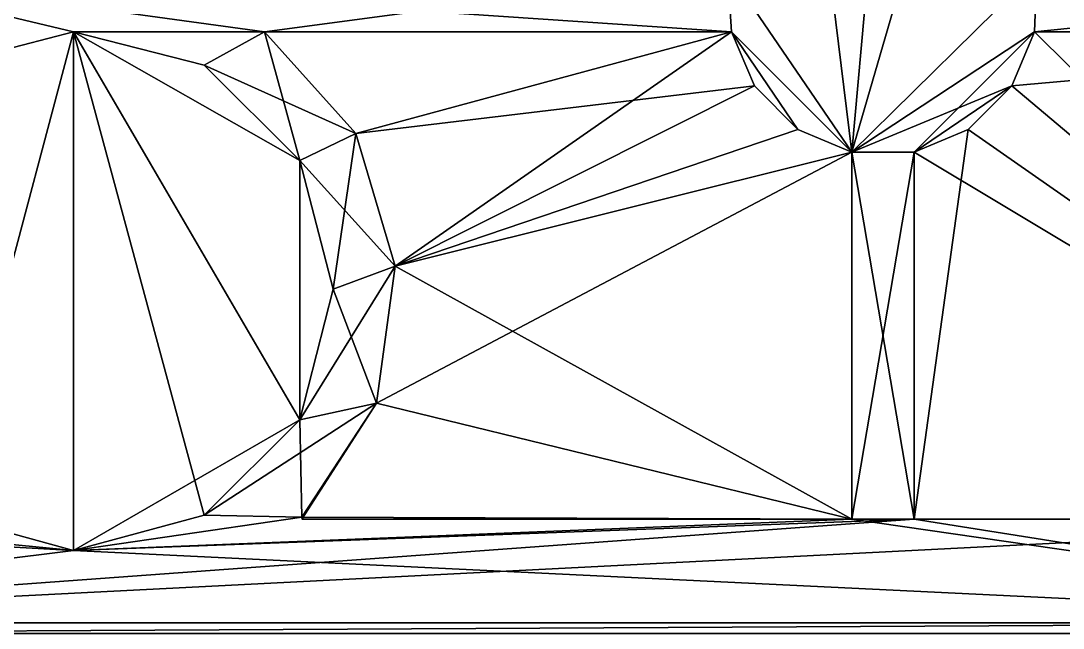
# Model space of a CAD drawing. Header units: metres. Extents: x -0.073 to 0.073, y -0.252 to 0.252.
# Drawn here: x -0.03034 to 0.00105, y 0.14953 to 0.16783 of the extents above; entities that cross this region are included whole.
import ezdxf

# ---------------------------------------------------------------- set-up
doc = ezdxf.new("R2010")
doc.units = ezdxf.units.M
for name, color, linetype in [('Object_0266', 9, 'CONTINUOUS'), ('Object_0281', 9, 'CONTINUOUS'), ('Object_0317', 9, 'CONTINUOUS'), ('Object_0318', 9, 'CONTINUOUS'), ('Object_0324', 9, 'CONTINUOUS'), ('Object_0559', 9, 'CONTINUOUS'), ('Object_0612', 9, 'CONTINUOUS'), ('Object_0622', 9, 'CONTINUOUS'), ('Object_0623', 9, 'CONTINUOUS'), ('Object_0624', 9, 'CONTINUOUS'), ('Object_0704', 9, 'CONTINUOUS'), ('Object_0705', 9, 'CONTINUOUS'), ('Object_0706', 9, 'CONTINUOUS'), ('Object_0733', 9, 'CONTINUOUS'), ('Object_0773', 9, 'CONTINUOUS'), ('Object_0774', 9, 'CONTINUOUS'), ('Object_0778', 9, 'CONTINUOUS'), ('Object_0779', 9, 'CONTINUOUS'), ('Object_0812', 9, 'CONTINUOUS'), ('Object_0813', 9, 'CONTINUOUS'), ('Object_0830', 9, 'CONTINUOUS'), ('Object_0831', 9, 'CONTINUOUS'), ('Object_0833', 9, 'CONTINUOUS'), ('Object_0834', 9, 'CONTINUOUS'), ('Object_0841', 9, 'CONTINUOUS'), ('Object_0882', 9, 'CONTINUOUS'), ('Object_0913', 9, 'CONTINUOUS'), ('Object_0914', 9, 'CONTINUOUS'), ('Object_0915', 9, 'CONTINUOUS'), ('Object_0949', 9, 'CONTINUOUS'), ('Object_0957', 9, 'CONTINUOUS'), ('Object_0958', 9, 'CONTINUOUS'), ('Object_0959', 9, 'CONTINUOUS'), ('Object_1043', 9, 'CONTINUOUS')]:
    doc.layers.add(name, color=color, linetype=linetype)

msp = doc.modelspace()

# ---------------------------------------------------------------- linework, layer by layer
at = {"layer": 'Object_0266'}
for points in [[(0.01625, 0.149688, 0.059375), (0.016187, 0.149688, 0.059437), (-0.04625, 0.149688, 0.059375)], [(-0.046188, 0.149688, 0.059437), (-0.04625, 0.149688, 0.059375), (0.016187, 0.149688, 0.059437)], [(-0.04625, 0.149688, 0.115625), (-0.046188, 0.149688, 0.115563), (0.01625, 0.149688, 0.115625)], [(0.016187, 0.149688, 0.115563), (0.01625, 0.149688, 0.115625), (-0.046188, 0.149688, 0.115563)]]:
    msp.add_3dface(points, dxfattribs=at)
at = {"layer": 'Object_0281'}
for points in [[(-0.044875, 0.152813, 0.073125), (-0.044875, 0.152813, 0.101875), (-0.026813, 0.230875, 0.073125)], [(-0.026813, 0.230875, 0.101875), (-0.026813, 0.230875, 0.073125), (-0.044875, 0.152813, 0.101875)]]:
    msp.add_3dface(points, dxfattribs=at)
at = {"layer": 'Object_0317'}
for points in [[(-0.003438, 0.152813, 0.066875), (0.015, 0.152813, 0.066875), (-0.003438, 0.152813, 0.059375)], [(0.015, 0.152813, 0.059375), (-0.003438, 0.152813, 0.059375), (0.015, 0.152813, 0.066875)]]:
    msp.add_3dface(points, dxfattribs=at)
at = {"layer": 'Object_0318'}
for points in [[(-0.003438, 0.152813, 0.066875), (-0.003438, 0.152813, 0.059375), (-0.003438, 0.163875, 0.066875)], [(-0.003438, 0.163875, 0.059375), (-0.003438, 0.163875, 0.066875), (-0.003438, 0.152813, 0.059375)]]:
    msp.add_3dface(points, dxfattribs=at)
at = {"layer": 'Object_0324'}
for points in [[(0.00025, 0.169375, 0.115625), (-0.002063, 0.175063, 0.115625), (-0.005313, 0.163875, 0.115625)], [(-0.004375, 0.174375, 0.115625), (-0.005313, 0.163875, 0.115625), (-0.002063, 0.175063, 0.115625)], [(-0.005313, 0.163875, 0.115625), (-0.004375, 0.174375, 0.115625), (-0.009063, 0.169375, 0.115625)], [(-0.032625, 0.1665, 0.115625), (-0.02875, 0.1675, 0.115625), (-0.036563, 0.169375, 0.115625)], [(-0.023, 0.1675, 0.115625), (-0.036563, 0.169375, 0.115625), (-0.02875, 0.1675, 0.115625)], [(-0.036563, 0.169375, 0.115625), (-0.023, 0.1675, 0.115625), (-0.009063, 0.169375, 0.115625)], [(-0.008938, 0.1675, 0.115625), (-0.009063, 0.169375, 0.115625), (-0.023, 0.1675, 0.115625)], [(-0.009063, 0.169375, 0.115625), (-0.008938, 0.1675, 0.115625), (-0.005313, 0.163875, 0.115625)], [(0.000187, 0.1675, 0.115625), (0.00025, 0.169375, 0.115625), (-0.005313, 0.163875, 0.115625)], [(0.017812, 0.1675, 0.115625), (0.018437, 0.169375, 0.115625), (0.000187, 0.1675, 0.115625)], [(0.00025, 0.169375, 0.115625), (0.000187, 0.1675, 0.115625), (0.018437, 0.169375, 0.115625)], [(-0.023, 0.1675, 0.115625), (-0.02875, 0.1675, 0.115625), (-0.024813, 0.1665, 0.115625)], [(-0.023, 0.1675, 0.115625), (-0.024813, 0.1665, 0.115625), (-0.02025, 0.164438, 0.115625)], [(-0.008938, 0.1675, 0.115625), (-0.00825, 0.165875, 0.115625), (-0.006938, 0.164563, 0.115625)], [(-0.006938, 0.164563, 0.115625), (-0.005313, 0.163875, 0.115625), (-0.008938, 0.1675, 0.115625)], [(-0.005313, 0.163875, 0.115625), (-0.003438, 0.163875, 0.115625), (0.000187, 0.1675, 0.115625)], [(-0.0005, 0.165875, 0.115625), (0.000187, 0.1675, 0.115625), (-0.003438, 0.163875, 0.115625)], [(-0.021938, 0.163625, 0.115625), (-0.02025, 0.164438, 0.115625), (-0.024813, 0.1665, 0.115625)], [(-0.003438, 0.163875, 0.115625), (-0.001813, 0.164563, 0.115625), (-0.0005, 0.165875, 0.115625)], [(-0.02025, 0.164438, 0.115625), (-0.021938, 0.163625, 0.115625), (-0.019063, 0.160438, 0.115625)], [(-0.005313, 0.152813, 0.115625), (-0.003438, 0.152813, 0.115625), (-0.005313, 0.163875, 0.115625)], [(-0.003438, 0.163875, 0.115625), (-0.005313, 0.163875, 0.115625), (-0.003438, 0.152813, 0.115625)], [(-0.020938, 0.15975, 0.115625), (-0.019063, 0.160438, 0.115625), (-0.021938, 0.163625, 0.115625)], [(-0.019063, 0.160438, 0.115625), (-0.020938, 0.15975, 0.115625), (-0.019625, 0.156313, 0.115625)], [(-0.021938, 0.155813, 0.115625), (-0.019625, 0.156313, 0.115625), (-0.020938, 0.15975, 0.115625)], [(-0.019625, 0.156313, 0.115625), (-0.021938, 0.155813, 0.115625), (-0.021875, 0.152875, 0.115625)], [(-0.021938, 0.155813, 0.115625), (-0.024813, 0.152937, 0.115625), (-0.021875, 0.152875, 0.115625)], [(-0.038438, 0.152813, 0.115625), (-0.02875, 0.151875, 0.115625), (-0.032625, 0.152937, 0.115625)], [(-0.02875, 0.151875, 0.115625), (-0.021875, 0.152875, 0.115625), (-0.024813, 0.152937, 0.115625)], [(-0.021875, 0.152875, 0.115625), (-0.02875, 0.151875, 0.115625), (-0.005313, 0.152813, 0.115625)], [(-0.04625, 0.149688, 0.115625), (0.01625, 0.149688, 0.115625), (0.015, 0.152813, 0.115625)], [(-0.04625, 0.149688, 0.115625), (-0.02875, 0.151875, 0.115625), (-0.0455, 0.152813, 0.115625)], [(-0.02875, 0.151875, 0.115625), (-0.04625, 0.149688, 0.115625), (-0.003438, 0.152813, 0.115625)], [(0.015, 0.152813, 0.115625), (-0.003438, 0.152813, 0.115625), (-0.04625, 0.149688, 0.115625)], [(-0.038438, 0.152813, 0.115625), (-0.0455, 0.152813, 0.115625), (-0.02875, 0.151875, 0.115625)], [(-0.003438, 0.152813, 0.115625), (-0.005313, 0.152813, 0.115625), (-0.02875, 0.151875, 0.115625)]]:
    msp.add_3dface(points, dxfattribs=at)
at = {"layer": 'Object_0559'}
for points in [[(-0.034375, 0.200938, 0.101875), (-0.026813, 0.230938, 0.101875), (-0.0455, 0.152813, 0.101875)], [(-0.044875, 0.152813, 0.101875), (-0.0455, 0.152813, 0.101875), (-0.026813, 0.230938, 0.101875)]]:
    msp.add_3dface(points, dxfattribs=at)
at = {"layer": 'Object_0612'}
for points in [[(-0.02875, 0.1675, 0.066875), (-0.032625, 0.152937, 0.066875), (-0.032625, 0.1665, 0.066875)], [(-0.032625, 0.152937, 0.066875), (-0.02875, 0.1675, 0.066875), (-0.02875, 0.151875, 0.066875)], [(-0.02875, 0.1675, 0.066875), (-0.021938, 0.163625, 0.066875), (-0.021938, 0.155813, 0.066875)], [(-0.021938, 0.163625, 0.066875), (-0.02875, 0.1675, 0.066875), (-0.024813, 0.1665, 0.066875)], [(-0.021938, 0.155813, 0.066875), (-0.02875, 0.151875, 0.066875), (-0.02875, 0.1675, 0.066875)], [(-0.020938, 0.15975, 0.066875), (-0.021938, 0.155813, 0.066875), (-0.021938, 0.163625, 0.066875)], [(-0.02875, 0.151875, 0.066875), (-0.021938, 0.155813, 0.066875), (-0.024813, 0.152937, 0.066875)]]:
    msp.add_3dface(points, dxfattribs=at)
at = {"layer": 'Object_0622'}
for points in [[(-0.003438, 0.152813, 0.115625), (-0.003438, 0.152813, 0.108125), (-0.003438, 0.163875, 0.115625)], [(-0.003438, 0.163875, 0.108125), (-0.003438, 0.163875, 0.115625), (-0.003438, 0.152813, 0.108125)]]:
    msp.add_3dface(points, dxfattribs=at)
at = {"layer": 'Object_0623'}
for points in [[(-0.003438, 0.152813, 0.115625), (0.015, 0.152813, 0.115625), (-0.003438, 0.152813, 0.108125)], [(0.015, 0.152813, 0.108125), (-0.003438, 0.152813, 0.108125), (0.015, 0.152813, 0.115625)]]:
    msp.add_3dface(points, dxfattribs=at)
at = {"layer": 'Object_0624'}
for points in [[(0.000187, 0.1675, 0.108125), (-0.0005, 0.165875, 0.115625), (-0.0005, 0.165875, 0.108125)], [(-0.0005, 0.165875, 0.115625), (0.000187, 0.1675, 0.108125), (0.000187, 0.1675, 0.115625)], [(-0.0005, 0.165875, 0.108125), (-0.001813, 0.164563, 0.115625), (-0.001813, 0.164563, 0.108125)], [(-0.001813, 0.164563, 0.115625), (-0.0005, 0.165875, 0.108125), (-0.0005, 0.165875, 0.115625)], [(-0.003438, 0.163875, 0.115625), (-0.003438, 0.163875, 0.108125), (-0.001813, 0.164563, 0.108125)], [(-0.003438, 0.163875, 0.115625), (-0.001813, 0.164563, 0.108125), (-0.001813, 0.164563, 0.115625)]]:
    msp.add_3dface(points, dxfattribs=at)
at = {"layer": 'Object_0704'}
for points in [[(-0.02025, 0.164438, 0.108125), (-0.008938, 0.1675, 0.108125), (-0.023, 0.1675, 0.108125)], [(-0.008938, 0.1675, 0.108125), (-0.02025, 0.164438, 0.108125), (-0.00825, 0.165875, 0.108125)], [(-0.019063, 0.160438, 0.108125), (-0.00825, 0.165875, 0.108125), (-0.02025, 0.164438, 0.108125)], [(-0.00825, 0.165875, 0.108125), (-0.019063, 0.160438, 0.108125), (-0.006938, 0.164563, 0.108125)], [(-0.005313, 0.163875, 0.108125), (-0.006938, 0.164563, 0.108125), (-0.019063, 0.160438, 0.108125)], [(-0.005313, 0.163875, 0.108125), (-0.019063, 0.160438, 0.108125), (-0.005313, 0.152813, 0.108125)], [(-0.019625, 0.156313, 0.108125), (-0.005313, 0.152813, 0.108125), (-0.019063, 0.160438, 0.108125)], [(-0.005313, 0.152813, 0.108125), (-0.019625, 0.156313, 0.108125), (-0.021875, 0.152813, 0.108125)]]:
    msp.add_3dface(points, dxfattribs=at)
at = {"layer": 'Object_0705'}
for points in [[(0.000187, 0.1675, 0.108125), (-0.0005, 0.165875, 0.108125), (0.015, 0.152813, 0.108125)], [(0.015, 0.152813, 0.108125), (0.017812, 0.1675, 0.108125), (0.000187, 0.1675, 0.108125)], [(-0.001813, 0.164563, 0.108125), (0.015, 0.152813, 0.108125), (-0.0005, 0.165875, 0.108125)], [(-0.003438, 0.163875, 0.108125), (-0.003438, 0.152813, 0.108125), (-0.001813, 0.164563, 0.108125)], [(0.015, 0.152813, 0.108125), (-0.001813, 0.164563, 0.108125), (-0.003438, 0.152813, 0.108125)]]:
    msp.add_3dface(points, dxfattribs=at)
at = {"layer": 'Object_0706'}
for points in [[(-0.02875, 0.151875, 0.108125), (-0.02875, 0.1675, 0.108125), (-0.032625, 0.152937, 0.108125)], [(-0.032625, 0.1665, 0.108125), (-0.032625, 0.152937, 0.108125), (-0.02875, 0.1675, 0.108125)], [(-0.021938, 0.163625, 0.108125), (-0.024813, 0.1665, 0.108125), (-0.02875, 0.1675, 0.108125)], [(-0.02875, 0.1675, 0.108125), (-0.021938, 0.155813, 0.108125), (-0.021938, 0.163625, 0.108125)], [(-0.021938, 0.155813, 0.108125), (-0.02875, 0.1675, 0.108125), (-0.024813, 0.152937, 0.108125)], [(-0.02875, 0.151875, 0.108125), (-0.024813, 0.152937, 0.108125), (-0.02875, 0.1675, 0.108125)], [(-0.020938, 0.15975, 0.108125), (-0.021938, 0.163625, 0.108125), (-0.021938, 0.155813, 0.108125)]]:
    msp.add_3dface(points, dxfattribs=at)
at = {"layer": 'Object_0733'}
for points in [[(0.017812, 0.1675, 0.108125), (0.017812, 0.1675, 0.115625), (0.000187, 0.1675, 0.108125)], [(0.000187, 0.1675, 0.115625), (0.000187, 0.1675, 0.108125), (0.017812, 0.1675, 0.115625)]]:
    msp.add_3dface(points, dxfattribs=at)
at = {"layer": 'Object_0773'}
for points in [[(-0.02875, 0.1675, 0.059375), (-0.032625, 0.1665, 0.066875), (-0.032625, 0.1665, 0.059375)], [(-0.032625, 0.1665, 0.066875), (-0.02875, 0.1675, 0.059375), (-0.02875, 0.1675, 0.066875)], [(-0.024813, 0.1665, 0.059375), (-0.02875, 0.1675, 0.066875), (-0.02875, 0.1675, 0.059375)], [(-0.02875, 0.1675, 0.066875), (-0.024813, 0.1665, 0.059375), (-0.024813, 0.1665, 0.066875)], [(-0.021938, 0.163625, 0.059375), (-0.024813, 0.1665, 0.066875), (-0.024813, 0.1665, 0.059375)], [(-0.024813, 0.1665, 0.066875), (-0.021938, 0.163625, 0.059375), (-0.021938, 0.163625, 0.066875)], [(-0.020938, 0.15975, 0.059375), (-0.021938, 0.163625, 0.066875), (-0.021938, 0.163625, 0.059375)], [(-0.021938, 0.163625, 0.066875), (-0.020938, 0.15975, 0.059375), (-0.020938, 0.15975, 0.066875)], [(-0.021938, 0.155813, 0.059375), (-0.020938, 0.15975, 0.066875), (-0.020938, 0.15975, 0.059375)], [(-0.020938, 0.15975, 0.066875), (-0.021938, 0.155813, 0.059375), (-0.021938, 0.155813, 0.066875)], [(-0.024813, 0.152937, 0.059375), (-0.021938, 0.155813, 0.066875), (-0.021938, 0.155813, 0.059375)], [(-0.021938, 0.155813, 0.066875), (-0.024813, 0.152937, 0.059375), (-0.024813, 0.152937, 0.066875)], [(-0.032625, 0.152937, 0.059375), (-0.02875, 0.151875, 0.066875), (-0.02875, 0.151875, 0.059375)], [(-0.02875, 0.151875, 0.066875), (-0.032625, 0.152937, 0.059375), (-0.032625, 0.152937, 0.066875)], [(-0.024813, 0.152937, 0.066875), (-0.02875, 0.151875, 0.059375), (-0.02875, 0.151875, 0.066875)], [(-0.02875, 0.151875, 0.059375), (-0.024813, 0.152937, 0.066875), (-0.024813, 0.152937, 0.059375)]]:
    msp.add_3dface(points, dxfattribs=at)
at = {"layer": 'Object_0774'}
for points in [[(-0.005313, 0.152813, 0.066875), (-0.005313, 0.152813, 0.059375), (-0.021875, 0.152813, 0.066875)], [(-0.021875, 0.152813, 0.059375), (-0.021875, 0.152813, 0.066875), (-0.005313, 0.152813, 0.059375)]]:
    msp.add_3dface(points, dxfattribs=at)
at = {"layer": 'Object_0778'}
for points in [[(-0.008938, 0.1675, 0.108125), (-0.008938, 0.1675, 0.115625), (-0.023, 0.1675, 0.108125)], [(-0.023, 0.1675, 0.115625), (-0.023, 0.1675, 0.108125), (-0.008938, 0.1675, 0.115625)]]:
    msp.add_3dface(points, dxfattribs=at)
at = {"layer": 'Object_0779'}
for points in [[(-0.008938, 0.1675, 0.115625), (-0.008938, 0.1675, 0.108125), (-0.00825, 0.165875, 0.108125)], [(-0.008938, 0.1675, 0.115625), (-0.00825, 0.165875, 0.108125), (-0.00825, 0.165875, 0.115625)], [(-0.006938, 0.164563, 0.108125), (-0.00825, 0.165875, 0.115625), (-0.00825, 0.165875, 0.108125)], [(-0.00825, 0.165875, 0.115625), (-0.006938, 0.164563, 0.108125), (-0.006938, 0.164563, 0.115625)], [(-0.005313, 0.163875, 0.108125), (-0.006938, 0.164563, 0.115625), (-0.006938, 0.164563, 0.108125)], [(-0.006938, 0.164563, 0.115625), (-0.005313, 0.163875, 0.108125), (-0.005313, 0.163875, 0.115625)]]:
    msp.add_3dface(points, dxfattribs=at)
at = {"layer": 'Object_0812'}
for points in [[(0.000187, 0.1675, 0.059375), (-0.0005, 0.165875, 0.066875), (-0.0005, 0.165875, 0.059375)], [(-0.0005, 0.165875, 0.066875), (0.000187, 0.1675, 0.059375), (0.000187, 0.1675, 0.066875)], [(-0.0005, 0.165875, 0.059375), (-0.001813, 0.164563, 0.066875), (-0.001813, 0.164563, 0.059375)], [(-0.001813, 0.164563, 0.066875), (-0.0005, 0.165875, 0.059375), (-0.0005, 0.165875, 0.066875)], [(-0.003438, 0.163875, 0.066875), (-0.003438, 0.163875, 0.059375), (-0.001813, 0.164563, 0.059375)], [(-0.003438, 0.163875, 0.066875), (-0.001813, 0.164563, 0.059375), (-0.001813, 0.164563, 0.066875)]]:
    msp.add_3dface(points, dxfattribs=at)
at = {"layer": 'Object_0813'}
for points in [[(-0.023, 0.1675, 0.059375), (-0.02025, 0.164438, 0.066875), (-0.02025, 0.164438, 0.059375)], [(-0.02025, 0.164438, 0.066875), (-0.023, 0.1675, 0.059375), (-0.023, 0.1675, 0.066875)], [(-0.02025, 0.164438, 0.059375), (-0.019063, 0.160438, 0.066875), (-0.019063, 0.160438, 0.059375)], [(-0.019063, 0.160438, 0.066875), (-0.02025, 0.164438, 0.059375), (-0.02025, 0.164438, 0.066875)], [(-0.019063, 0.160438, 0.059375), (-0.019625, 0.156313, 0.066875), (-0.019625, 0.156313, 0.059375)], [(-0.019625, 0.156313, 0.066875), (-0.019063, 0.160438, 0.059375), (-0.019063, 0.160438, 0.066875)], [(-0.021875, 0.152875, 0.066875), (-0.021875, 0.152875, 0.059375), (-0.019625, 0.156313, 0.059375)], [(-0.021875, 0.152875, 0.066875), (-0.019625, 0.156313, 0.059375), (-0.019625, 0.156313, 0.066875)]]:
    msp.add_3dface(points, dxfattribs=at)
at = {"layer": 'Object_0830'}
for points in [[(-0.02025, 0.164438, 0.066875), (-0.023, 0.1675, 0.066875), (-0.008938, 0.1675, 0.066875)], [(-0.02025, 0.164438, 0.066875), (-0.008938, 0.1675, 0.066875), (-0.019063, 0.160438, 0.066875)], [(-0.00825, 0.165875, 0.066875), (-0.019063, 0.160438, 0.066875), (-0.008938, 0.1675, 0.066875)], [(-0.019063, 0.160438, 0.066875), (-0.00825, 0.165875, 0.066875), (-0.006938, 0.164563, 0.066875)], [(-0.006938, 0.164563, 0.066875), (-0.005313, 0.163875, 0.066875), (-0.019063, 0.160438, 0.066875)], [(-0.019063, 0.160438, 0.066875), (-0.005313, 0.163875, 0.066875), (-0.019625, 0.156313, 0.066875)], [(-0.005313, 0.152813, 0.066875), (-0.019625, 0.156313, 0.066875), (-0.005313, 0.163875, 0.066875)], [(-0.019625, 0.156313, 0.066875), (-0.005313, 0.152813, 0.066875), (-0.021875, 0.152813, 0.066875)]]:
    msp.add_3dface(points, dxfattribs=at)
at = {"layer": 'Object_0831'}
for points in [[(0.000187, 0.1675, 0.066875), (0.017812, 0.1675, 0.066875), (-0.0005, 0.165875, 0.066875)], [(0.015, 0.152813, 0.066875), (-0.0005, 0.165875, 0.066875), (0.017812, 0.1675, 0.066875)], [(-0.0005, 0.165875, 0.066875), (0.015, 0.152813, 0.066875), (-0.001813, 0.164563, 0.066875)], [(-0.003438, 0.163875, 0.066875), (-0.001813, 0.164563, 0.066875), (0.015, 0.152813, 0.066875)], [(0.015, 0.152813, 0.066875), (-0.003438, 0.152813, 0.066875), (-0.003438, 0.163875, 0.066875)]]:
    msp.add_3dface(points, dxfattribs=at)
at = {"layer": 'Object_0833'}
for points in [[(0.016187, 0.149688, 0.059437), (-0.045625, 0.149375, 0.059437), (-0.046188, 0.149688, 0.059437)], [(-0.045625, 0.149375, 0.059437), (0.016187, 0.149688, 0.059437), (0.016187, 0.149375, 0.059437)]]:
    msp.add_3dface(points, dxfattribs=at)
at = {"layer": 'Object_0834'}
for points in [[(-0.046188, 0.149688, 0.115563), (-0.045625, 0.149375, 0.115563), (0.016187, 0.149688, 0.115563)], [(0.016187, 0.149375, 0.115563), (0.016187, 0.149688, 0.115563), (-0.045625, 0.149375, 0.115563)]]:
    msp.add_3dface(points, dxfattribs=at)
at = {"layer": 'Object_0841'}
msp.add_3dface([(-0.026813, 0.230938, 0.073125), (-0.034375, 0.200938, 0.073125), (-0.044875, 0.152813, 0.073125)], dxfattribs=at)
at = {"layer": 'Object_0882'}
for points in [[(-0.02875, 0.1675, 0.108125), (-0.032625, 0.1665, 0.115625), (-0.032625, 0.1665, 0.108125)], [(-0.032625, 0.1665, 0.115625), (-0.02875, 0.1675, 0.108125), (-0.02875, 0.1675, 0.115625)], [(-0.024813, 0.1665, 0.108125), (-0.02875, 0.1675, 0.115625), (-0.02875, 0.1675, 0.108125)], [(-0.02875, 0.1675, 0.115625), (-0.024813, 0.1665, 0.108125), (-0.024813, 0.1665, 0.115625)], [(-0.021938, 0.163625, 0.108125), (-0.024813, 0.1665, 0.115625), (-0.024813, 0.1665, 0.108125)], [(-0.024813, 0.1665, 0.115625), (-0.021938, 0.163625, 0.108125), (-0.021938, 0.163625, 0.115625)], [(-0.020938, 0.15975, 0.108125), (-0.021938, 0.163625, 0.115625), (-0.021938, 0.163625, 0.108125)], [(-0.021938, 0.163625, 0.115625), (-0.020938, 0.15975, 0.108125), (-0.020938, 0.15975, 0.115625)], [(-0.021938, 0.155813, 0.108125), (-0.020938, 0.15975, 0.115625), (-0.020938, 0.15975, 0.108125)], [(-0.020938, 0.15975, 0.115625), (-0.021938, 0.155813, 0.108125), (-0.021938, 0.155813, 0.115625)], [(-0.024813, 0.152937, 0.108125), (-0.021938, 0.155813, 0.115625), (-0.021938, 0.155813, 0.108125)], [(-0.021938, 0.155813, 0.115625), (-0.024813, 0.152937, 0.108125), (-0.024813, 0.152937, 0.115625)], [(-0.032625, 0.152937, 0.108125), (-0.02875, 0.151875, 0.115625), (-0.02875, 0.151875, 0.108125)], [(-0.02875, 0.151875, 0.115625), (-0.032625, 0.152937, 0.108125), (-0.032625, 0.152937, 0.115625)], [(-0.024813, 0.152937, 0.115625), (-0.02875, 0.151875, 0.108125), (-0.02875, 0.151875, 0.115625)], [(-0.02875, 0.151875, 0.108125), (-0.024813, 0.152937, 0.115625), (-0.024813, 0.152937, 0.108125)]]:
    msp.add_3dface(points, dxfattribs=at)
at = {"layer": 'Object_0913'}
for points in [[(-0.008938, 0.1675, 0.066875), (-0.008938, 0.1675, 0.059375), (-0.00825, 0.165875, 0.059375)], [(-0.008938, 0.1675, 0.066875), (-0.00825, 0.165875, 0.059375), (-0.00825, 0.165875, 0.066875)], [(-0.006938, 0.164563, 0.059375), (-0.00825, 0.165875, 0.066875), (-0.00825, 0.165875, 0.059375)], [(-0.00825, 0.165875, 0.066875), (-0.006938, 0.164563, 0.059375), (-0.006938, 0.164563, 0.066875)], [(-0.005313, 0.163875, 0.059375), (-0.006938, 0.164563, 0.066875), (-0.006938, 0.164563, 0.059375)], [(-0.006938, 0.164563, 0.066875), (-0.005313, 0.163875, 0.059375), (-0.005313, 0.163875, 0.066875)]]:
    msp.add_3dface(points, dxfattribs=at)
at = {"layer": 'Object_0914'}
for points in [[(-0.005313, 0.152813, 0.059375), (-0.005313, 0.152813, 0.066875), (-0.005313, 0.163875, 0.059375)], [(-0.005313, 0.163875, 0.066875), (-0.005313, 0.163875, 0.059375), (-0.005313, 0.152813, 0.066875)]]:
    msp.add_3dface(points, dxfattribs=at)
at = {"layer": 'Object_0915'}
for points in [[(-0.008938, 0.1675, 0.059375), (-0.008938, 0.1675, 0.066875), (-0.023, 0.1675, 0.059375)], [(-0.023, 0.1675, 0.066875), (-0.023, 0.1675, 0.059375), (-0.008938, 0.1675, 0.066875)]]:
    msp.add_3dface(points, dxfattribs=at)
at = {"layer": 'Object_0949'}
for points in [[(0.017812, 0.1675, 0.059375), (0.017812, 0.1675, 0.066875), (0.000187, 0.1675, 0.059375)], [(0.000187, 0.1675, 0.066875), (0.000187, 0.1675, 0.059375), (0.017812, 0.1675, 0.066875)]]:
    msp.add_3dface(points, dxfattribs=at)
at = {"layer": 'Object_0957'}
for points in [[(-0.006688, 0.175063, 0.059375), (-0.005313, 0.163875, 0.059375), (-0.009063, 0.169375, 0.059375)], [(-0.005313, 0.163875, 0.059375), (-0.006688, 0.175063, 0.059375), (-0.004375, 0.174375, 0.059375)], [(-0.005313, 0.163875, 0.059375), (-0.004375, 0.174375, 0.059375), (0.00025, 0.169375, 0.059375)], [(-0.02875, 0.1675, 0.059375), (-0.032625, 0.1665, 0.059375), (-0.036563, 0.169375, 0.059375)], [(-0.036563, 0.169375, 0.059375), (-0.023, 0.1675, 0.059375), (-0.02875, 0.1675, 0.059375)], [(-0.023, 0.1675, 0.059375), (-0.036563, 0.169375, 0.059375), (-0.008938, 0.1675, 0.059375)], [(-0.009063, 0.169375, 0.059375), (-0.008938, 0.1675, 0.059375), (-0.036563, 0.169375, 0.059375)], [(-0.008938, 0.1675, 0.059375), (-0.009063, 0.169375, 0.059375), (-0.005313, 0.163875, 0.059375)], [(0.00025, 0.169375, 0.059375), (0.000187, 0.1675, 0.059375), (-0.005313, 0.163875, 0.059375)], [(0.000187, 0.1675, 0.059375), (0.00025, 0.169375, 0.059375), (0.017812, 0.1675, 0.059375)], [(0.018437, 0.169375, 0.059375), (0.017812, 0.1675, 0.059375), (0.00025, 0.169375, 0.059375)], [(-0.024813, 0.1665, 0.059375), (-0.02875, 0.1675, 0.059375), (-0.023, 0.1675, 0.059375)], [(-0.024813, 0.1665, 0.059375), (-0.023, 0.1675, 0.059375), (-0.021938, 0.163625, 0.059375)], [(-0.02025, 0.164438, 0.059375), (-0.021938, 0.163625, 0.059375), (-0.023, 0.1675, 0.059375)], [(-0.00825, 0.165875, 0.059375), (-0.008938, 0.1675, 0.059375), (-0.006938, 0.164563, 0.059375)], [(-0.005313, 0.163875, 0.059375), (-0.006938, 0.164563, 0.059375), (-0.008938, 0.1675, 0.059375)], [(-0.0005, 0.165875, 0.059375), (-0.005313, 0.163875, 0.059375), (0.000187, 0.1675, 0.059375)], [(-0.005313, 0.163875, 0.059375), (-0.0005, 0.165875, 0.059375), (-0.003438, 0.163875, 0.059375)], [(-0.001813, 0.164563, 0.059375), (-0.003438, 0.163875, 0.059375), (-0.0005, 0.165875, 0.059375)], [(-0.021938, 0.163625, 0.059375), (-0.02025, 0.164438, 0.059375), (-0.020938, 0.15975, 0.059375)], [(-0.019063, 0.160438, 0.059375), (-0.020938, 0.15975, 0.059375), (-0.02025, 0.164438, 0.059375)], [(-0.003438, 0.152813, 0.059375), (-0.005313, 0.152813, 0.059375), (-0.003438, 0.163875, 0.059375)], [(-0.005313, 0.163875, 0.059375), (-0.003438, 0.163875, 0.059375), (-0.005313, 0.152813, 0.059375)], [(-0.020938, 0.15975, 0.059375), (-0.019063, 0.160438, 0.059375), (-0.021938, 0.155813, 0.059375)], [(-0.019625, 0.156313, 0.059375), (-0.021938, 0.155813, 0.059375), (-0.019063, 0.160438, 0.059375)], [(-0.021938, 0.155813, 0.059375), (-0.019625, 0.156313, 0.059375), (-0.024813, 0.152937, 0.059375)], [(-0.021875, 0.152875, 0.059375), (-0.024813, 0.152937, 0.059375), (-0.019625, 0.156313, 0.059375)], [(-0.02875, 0.151875, 0.059375), (-0.038438, 0.152813, 0.059375), (-0.032625, 0.152937, 0.059375)], [(-0.024813, 0.152937, 0.059375), (-0.021875, 0.152875, 0.059375), (-0.02875, 0.151875, 0.059375)], [(-0.005313, 0.152813, 0.059375), (-0.02875, 0.151875, 0.059375), (-0.021875, 0.152875, 0.059375)], [(-0.038438, 0.152813, 0.059375), (-0.02875, 0.151875, 0.059375), (-0.04625, 0.149688, 0.059375)], [(-0.02875, 0.151875, 0.059375), (-0.005313, 0.152813, 0.059375), (0.01625, 0.149688, 0.059375)], [(-0.003438, 0.152813, 0.059375), (0.01625, 0.149688, 0.059375), (-0.005313, 0.152813, 0.059375)], [(0.01625, 0.149688, 0.059375), (-0.003438, 0.152813, 0.059375), (0.015, 0.152813, 0.059375)], [(0.01625, 0.149688, 0.059375), (-0.04625, 0.149688, 0.059375), (-0.02875, 0.151875, 0.059375)]]:
    msp.add_3dface(points, dxfattribs=at)
at = {"layer": 'Object_0958'}
for points in [[(-0.005313, 0.152813, 0.108125), (-0.005313, 0.152813, 0.115625), (-0.005313, 0.163875, 0.108125)], [(-0.005313, 0.163875, 0.115625), (-0.005313, 0.163875, 0.108125), (-0.005313, 0.152813, 0.115625)]]:
    msp.add_3dface(points, dxfattribs=at)
at = {"layer": 'Object_0959'}
for points in [[(-0.005313, 0.152813, 0.115625), (-0.005313, 0.152813, 0.108125), (-0.021875, 0.152813, 0.115625)], [(-0.021875, 0.152813, 0.108125), (-0.021875, 0.152813, 0.115625), (-0.005313, 0.152813, 0.108125)]]:
    msp.add_3dface(points, dxfattribs=at)
at = {"layer": 'Object_1043'}
for points in [[(-0.023, 0.1675, 0.108125), (-0.02025, 0.164438, 0.115625), (-0.02025, 0.164438, 0.108125)], [(-0.02025, 0.164438, 0.115625), (-0.023, 0.1675, 0.108125), (-0.023, 0.1675, 0.115625)], [(-0.02025, 0.164438, 0.108125), (-0.019063, 0.160438, 0.115625), (-0.019063, 0.160438, 0.108125)], [(-0.019063, 0.160438, 0.115625), (-0.02025, 0.164438, 0.108125), (-0.02025, 0.164438, 0.115625)], [(-0.019063, 0.160438, 0.108125), (-0.019625, 0.156313, 0.115625), (-0.019625, 0.156313, 0.108125)], [(-0.019625, 0.156313, 0.115625), (-0.019063, 0.160438, 0.108125), (-0.019063, 0.160438, 0.115625)], [(-0.021875, 0.152875, 0.115625), (-0.021875, 0.152875, 0.108125), (-0.019625, 0.156313, 0.108125)], [(-0.021875, 0.152875, 0.115625), (-0.019625, 0.156313, 0.108125), (-0.019625, 0.156313, 0.115625)]]:
    msp.add_3dface(points, dxfattribs=at)

doc.saveas('drawing.dxf')
